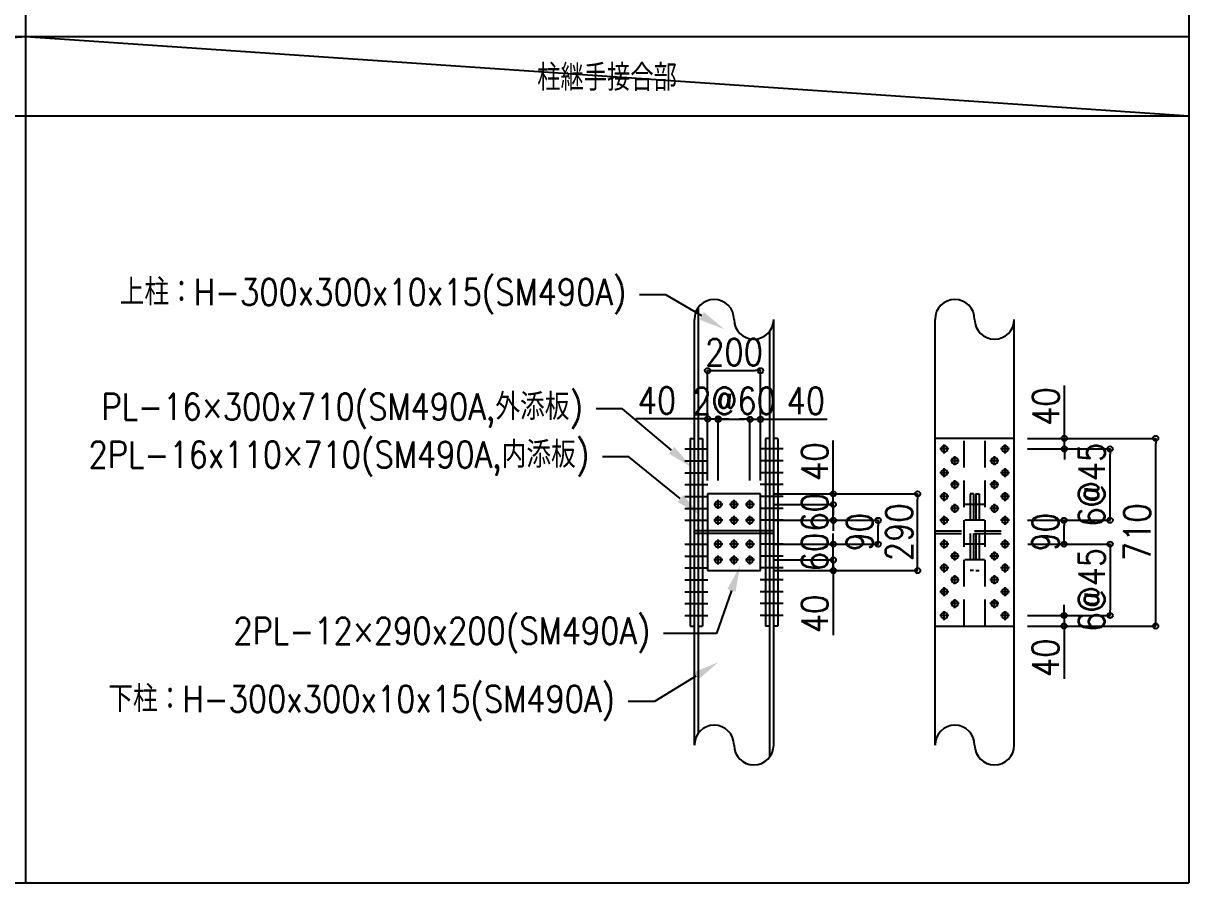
# Model space of a CAD drawing. Extents: x -668440 to 1010955, y -1678500 to 210463.
# Drawn here: x -575277 to -531197, y -541287 to -508787 of the extents above; entities that cross this region are included whole.
import ezdxf
from ezdxf import colors
from ezdxf.entities.mleader import LeaderData, LeaderLine
from ezdxf.enums import TextEntityAlignment as Align
from ezdxf.math import Vec2, Vec3

# ---------------------------------------------------------------- set-up
doc = ezdxf.new("R2010")
doc.units = 0
doc.header["$MEASUREMENT"] = 0
doc.linetypes.add('DASHED', pattern=[0.75, 0.5, -0.25])
doc.layers.get('0').update_dxf_attribs({"color": 3, "linetype": 'CONTINUOUS'})
doc.layers.get('Defpoints').update_dxf_attribs({"color": 251, "linetype": 'CONTINUOUS'})
for name, color, linetype in [('Sプレート', 1, 'CONTINUOUS'), ('Sボルト', 2, 'CONTINUOUS'), ('S柱', 4, 'CONTINUOUS'), ('寸法', 3, 'CONTINUOUS'), ('注記', 3, 'CONTINUOUS')]:
    doc.layers.add(name, color=color, linetype=linetype)
doc.styles.add('DRACAD', font='txt', dxfattribs={"width": 0.85, "bigfont": 'extfont2'})
doc.dimstyles.new('MYDIM', dxfattribs={"dimtxt": 120, "dimasz": 20, "dimexe": 1.25, "dimexo": 50, "dimgap": 50, "dimtad": 1, "dimdec": 4, "dimdsep": 46, "dimtxsty": 'DRACAD', "dimblk": 'ORIGIN', "dimcen": 2.5, "dimadec": 0, "dimazin": 0, "dimtfac": 1, "dimtdec": 4, "dimtmove": 0, "dimatfit": 3, "dimfxl": 1, "dimtolj": 1, "dimtzin": 0, "dimarcsym": 0})

# ---------------------------------------------------------------- blocks, each defined once
blk = doc.blocks.new('_ORIGIN')
at = {"color": 0, "linetype": 'ByBlock', "lineweight": -2}
blk.add_line((0, 0), (-1, 0), dxfattribs=at)
blk.add_circle((0, 0), 0.5, dxfattribs=at)
blk = doc.blocks.new('*D8074')
at = {"layer": 'Defpoints', "color": 0}
for p in [(-6008.1, -372853.5), (-5732.9, -372853.5), (-6008.1, -372893.5)]:
    blk.add_point(p, dxfattribs=at)
at = {"layer": '寸法', "color": 0, "lineweight": -2}
for p, q in [((-5732.9, -372833.5), (-5732.9, -372813.5)), ((-5958.1, -372853.5), (-5731.6, -372853.5)), ((-5732.9, -372893.5), (-5732.9, -372853.5)), ((-5958.1, -372893.5), (-5731.6, -372893.5)), ((-5732.9, -372913.5), (-5732.9, -373137.5))]:
    blk.add_line(p, q, dxfattribs=at)
at = {"layer": '寸法', "color": 0, "linetype": 'ByBlock', "lineweight": -2, "xscale": 20, "yscale": 20, "zscale": 20}
for p, rotation in [((-5732.9, -372853.5), 270), ((-5732.9, -372893.5), 90)]:
    blk.add_blockref('_ORIGIN', p, dxfattribs=dict(at, rotation=rotation))
at = {"layer": '寸法', "color": 0, "insert": (-5802.9, -373057.5), "char_height": 100, "attachment_point": 5, "rotation": 90, "style": 'DRACAD'}
blk.add_mtext('\\A1;40', dxfattribs=at)
blk = doc.blocks.new('*D8075')
at = {"layer": 'Defpoints', "color": 0}
for p in [(-5048, -372433.5), (-4685.8, -372433.5), (-5048, -372703.5)]:
    blk.add_point(p, dxfattribs=at)
at = {"layer": '寸法', "color": 0, "lineweight": -2}
for p, q in [((-4998, -372433.5), (-4684.6, -372433.5)), ((-4685.8, -372683.5), (-4685.8, -372453.5)), ((-4998, -372703.5), (-4684.6, -372703.5))]:
    blk.add_line(p, q, dxfattribs=at)
at = {"layer": '寸法', "color": 0, "linetype": 'ByBlock', "lineweight": -2, "xscale": 20, "yscale": 20, "zscale": 20}
for p, rotation in [((-4685.8, -372433.5), 90), ((-4685.8, -372703.5), 270)]:
    blk.add_blockref('_ORIGIN', p, dxfattribs=dict(at, rotation=rotation))
at = {"layer": '寸法', "color": 0, "insert": (-4755.8, -372568.5), "char_height": 100, "attachment_point": 5, "rotation": 90, "style": 'DRACAD'}
blk.add_mtext('\\A1;6@45', dxfattribs=at)
blk = doc.blocks.new('*D8076')
at = {"layer": 'Defpoints', "color": 0}
for p in [(-5048.6, -372433.5), (-5048, -372393.5), (-4858.7, -372393.5)]:
    blk.add_point(p, dxfattribs=at)
at = {"layer": '寸法', "color": 0, "lineweight": -2}
for p, q in [((-4858.7, -372373.5), (-4858.7, -372193.5)), ((-4998.6, -372433.5), (-4857.4, -372433.5)), ((-4998, -372393.5), (-4857.4, -372393.5)), ((-4858.7, -372433.5), (-4858.7, -372393.5)), ((-4858.7, -372453.5), (-4858.7, -372473.5))]:
    blk.add_line(p, q, dxfattribs=at)
at = {"layer": '寸法', "color": 0, "linetype": 'ByBlock', "lineweight": -2, "xscale": 20, "yscale": 20, "zscale": 20}
for p, rotation in [((-4858.7, -372393.5), 270), ((-4858.7, -372433.5), 90)]:
    blk.add_blockref('_ORIGIN', p, dxfattribs=dict(at, rotation=rotation))
at = {"layer": '寸法', "color": 0, "insert": (-4928.7, -372273.5), "char_height": 100, "attachment_point": 5, "rotation": 90, "style": 'DRACAD'}
blk.add_mtext('\\A1;40', dxfattribs=at)
blk = doc.blocks.new('*D8077')
at = {"layer": 'Defpoints', "color": 0}
for p in [(-5048, -372703.5), (-4859.9, -372703.5), (-5047.4, -372793.5)]:
    blk.add_point(p, dxfattribs=at)
at = {"layer": '寸法', "color": 0, "lineweight": -2}
for p, q in [((-4998, -372703.5), (-4858.7, -372703.5)), ((-4859.9, -372773.5), (-4859.9, -372723.5)), ((-4997.4, -372793.5), (-4858.7, -372793.5))]:
    blk.add_line(p, q, dxfattribs=at)
at = {"layer": '寸法', "color": 0, "linetype": 'ByBlock', "lineweight": -2, "xscale": 20, "yscale": 20, "zscale": 20}
for p, rotation in [((-4859.9, -372703.5), 90), ((-4859.9, -372793.5), 270)]:
    blk.add_blockref('_ORIGIN', p, dxfattribs=dict(at, rotation=rotation))
at = {"layer": '寸法', "color": 0, "insert": (-4929.9, -372748.5), "char_height": 100, "attachment_point": 5, "rotation": 90, "style": 'DRACAD'}
blk.add_mtext('\\A1;\\A1;90', dxfattribs=at)
blk = doc.blocks.new('*D8078')
at = {"layer": 'Defpoints', "color": 0}
for p in [(-5048, -372393.5), (-4513.3, -372393.5), (-5048, -373103.5)]:
    blk.add_point(p, dxfattribs=at)
at = {"layer": '寸法', "color": 0, "lineweight": -2}
for p, q in [((-4998, -372393.5), (-4512.1, -372393.5)), ((-4513.3, -373083.5), (-4513.3, -372413.5)), ((-4998, -373103.5), (-4512.1, -373103.5))]:
    blk.add_line(p, q, dxfattribs=at)
at = {"layer": '寸法', "color": 0, "linetype": 'ByBlock', "lineweight": -2, "xscale": 20, "yscale": 20, "zscale": 20}
for p, rotation in [((-4513.3, -372393.5), 90), ((-4513.3, -373103.5), 270)]:
    blk.add_blockref('_ORIGIN', p, dxfattribs=dict(at, rotation=rotation))
at = {"layer": '寸法', "color": 0, "insert": (-4583.3, -372748.5), "char_height": 100, "attachment_point": 5, "rotation": 90, "style": 'DRACAD'}
blk.add_mtext('\\A1;710', dxfattribs=at)
blk = doc.blocks.new('*D8079')
at = {"layer": 'Defpoints', "color": 0}
for p in [(-5047.4, -372793.5), (-5048, -373063.5), (-4685.8, -373063.5)]:
    blk.add_point(p, dxfattribs=at)
at = {"layer": '寸法', "color": 0, "lineweight": -2}
for p, q in [((-4997.4, -372793.5), (-4684.6, -372793.5)), ((-4685.8, -372813.5), (-4685.8, -373043.5)), ((-4998, -373063.5), (-4684.6, -373063.5))]:
    blk.add_line(p, q, dxfattribs=at)
at = {"layer": '寸法', "color": 0, "linetype": 'ByBlock', "lineweight": -2, "xscale": 20, "yscale": 20, "zscale": 20}
for p, rotation in [((-4685.8, -372793.5), 90), ((-4685.8, -373063.5), 270)]:
    blk.add_blockref('_ORIGIN', p, dxfattribs=dict(at, rotation=rotation))
at = {"layer": '寸法', "color": 0, "insert": (-4755.8, -372966.2), "char_height": 100, "attachment_point": 5, "rotation": 90, "style": 'DRACAD'}
blk.add_mtext('\\A1;6@45', dxfattribs=at)
blk = doc.blocks.new('*D8080')
at = {"layer": 'Defpoints', "color": 0}
for p in [(-5048, -373063.5), (-5047.4, -373103.5), (-4859.9, -373103.5)]:
    blk.add_point(p, dxfattribs=at)
at = {"layer": '寸法', "color": 0, "lineweight": -2}
for p, q in [((-4859.9, -373043.5), (-4859.9, -373023.5)), ((-4998, -373063.5), (-4858.7, -373063.5)), ((-4859.9, -373063.5), (-4859.9, -373103.5)), ((-4997.4, -373103.5), (-4858.7, -373103.5)), ((-4859.9, -373123.5), (-4859.9, -373303.5))]:
    blk.add_line(p, q, dxfattribs=at)
at = {"layer": '寸法', "color": 0, "linetype": 'ByBlock', "lineweight": -2, "xscale": 20, "yscale": 20, "zscale": 20}
for p, rotation in [((-4859.9, -373063.5), 270), ((-4859.9, -373103.5), 90)]:
    blk.add_blockref('_ORIGIN', p, dxfattribs=dict(at, rotation=rotation))
at = {"layer": '寸法', "color": 0, "insert": (-4929.9, -373223.5), "char_height": 100, "attachment_point": 5, "rotation": 90, "style": 'DRACAD'}
blk.add_mtext('\\A1;40', dxfattribs=at)
blk = doc.blocks.new('*D8081')
at = {"layer": 'Defpoints', "color": 0}
for p in [(-6168.1, -372320.2), (-6208.1, -372603.5), (-6168.1, -372603.5)]:
    blk.add_point(p, dxfattribs=at)
at = {"layer": '寸法', "color": 0, "lineweight": -2}
for p, q in [((-6228.1, -372320.2), (-6479.7, -372320.2)), ((-6208.1, -372553.5), (-6208.1, -372319)), ((-6208.1, -372320.2), (-6168.1, -372320.2)), ((-6168.1, -372553.5), (-6168.1, -372319)), ((-6148.1, -372320.2), (-6128.1, -372320.2))]:
    blk.add_line(p, q, dxfattribs=at)
at = {"layer": '寸法', "color": 0, "linetype": 'ByBlock', "lineweight": -2, "xscale": 20, "yscale": 20, "zscale": 20}
blk.add_blockref('_ORIGIN', (-6208.1, -372320.2), dxfattribs=at)
at = {"layer": '寸法', "color": 0, "linetype": 'ByBlock', "lineweight": -2, "xscale": 20, "yscale": 20, "zscale": 20, "rotation": 180}
blk.add_blockref('_ORIGIN', (-6168.1, -372320.2), dxfattribs=at)
at = {"layer": '寸法', "color": 0, "insert": (-6399.7, -372250.2), "char_height": 100, "attachment_point": 5, "style": 'DRACAD'}
blk.add_mtext('\\A1;40', dxfattribs=at)
blk = doc.blocks.new('*D8082')
at = {"layer": 'Defpoints', "color": 0}
for p in [(-6048.1, -372321.5), (-6168.1, -372603.5), (-6048.1, -372603.5)]:
    blk.add_point(p, dxfattribs=at)
at = {"layer": '寸法', "color": 0, "lineweight": -2}
for p, q in [((-6168.1, -372553.5), (-6168.1, -372320.2)), ((-6148.1, -372321.5), (-6068.1, -372321.5)), ((-6048.1, -372553.5), (-6048.1, -372320.2))]:
    blk.add_line(p, q, dxfattribs=at)
at = {"layer": '寸法', "color": 0, "linetype": 'ByBlock', "lineweight": -2, "xscale": 20, "yscale": 20, "zscale": 20, "rotation": 180}
blk.add_blockref('_ORIGIN', (-6168.1, -372321.5), dxfattribs=at)
at = {"layer": '寸法', "color": 0, "linetype": 'ByBlock', "lineweight": -2, "xscale": 20, "yscale": 20, "zscale": 20}
blk.add_blockref('_ORIGIN', (-6048.1, -372321.5), dxfattribs=at)
at = {"layer": '寸法', "color": 0, "insert": (-6108.1, -372251.5), "char_height": 100, "attachment_point": 5, "style": 'DRACAD'}
blk.add_mtext('\\A1;2@60', dxfattribs=at)
blk = doc.blocks.new('*D8083')
at = {"layer": 'Defpoints', "color": 0}
for p in [(-6008.1, -372321.5), (-6048.1, -372603.5), (-6008.1, -372603.5)]:
    blk.add_point(p, dxfattribs=at)
at = {"layer": '寸法', "color": 0, "lineweight": -2}
for p, q in [((-6068.1, -372321.5), (-6088.1, -372321.5)), ((-6048.1, -372553.5), (-6048.1, -372320.2)), ((-6048.1, -372321.5), (-6008.1, -372321.5)), ((-6008.1, -372553.5), (-6008.1, -372320.2)), ((-5988.1, -372321.5), (-5756.4, -372321.5))]:
    blk.add_line(p, q, dxfattribs=at)
at = {"layer": '寸法', "color": 0, "linetype": 'ByBlock', "lineweight": -2, "xscale": 20, "yscale": 20, "zscale": 20}
blk.add_blockref('_ORIGIN', (-6048.1, -372321.5), dxfattribs=at)
at = {"layer": '寸法', "color": 0, "linetype": 'ByBlock', "lineweight": -2, "xscale": 20, "yscale": 20, "zscale": 20, "rotation": 180}
blk.add_blockref('_ORIGIN', (-6008.1, -372321.5), dxfattribs=at)
at = {"layer": '寸法', "color": 0, "insert": (-5836.4, -372251.5), "char_height": 100, "attachment_point": 5, "style": 'DRACAD'}
blk.add_mtext('\\A1;40', dxfattribs=at)
blk = doc.blocks.new('*D8084')
at = {"layer": 'Defpoints', "color": 0}
for p in [(-6008.1, -372137.5), (-6208.1, -372521.5), (-6008.1, -372603.5)]:
    blk.add_point(p, dxfattribs=at)
at = {"layer": '寸法', "color": 0, "lineweight": -2}
for p, q in [((-6208.1, -372471.5), (-6208.1, -372136.2)), ((-6188.1, -372137.5), (-6028.1, -372137.5)), ((-6008.1, -372553.5), (-6008.1, -372136.2))]:
    blk.add_line(p, q, dxfattribs=at)
at = {"layer": '寸法', "color": 0, "linetype": 'ByBlock', "lineweight": -2, "xscale": 20, "yscale": 20, "zscale": 20, "rotation": 180}
blk.add_blockref('_ORIGIN', (-6208.1, -372137.5), dxfattribs=at)
at = {"layer": '寸法', "color": 0, "linetype": 'ByBlock', "lineweight": -2, "xscale": 20, "yscale": 20, "zscale": 20}
blk.add_blockref('_ORIGIN', (-6008.1, -372137.5), dxfattribs=at)
at = {"layer": '寸法', "color": 0, "insert": (-6108.1, -372067.5), "char_height": 100, "attachment_point": 5, "style": 'DRACAD'}
blk.add_mtext('\\A1;200', dxfattribs=at)
blk = doc.blocks.new('*D8085')
at = {"layer": 'Defpoints', "color": 0}
for p in [(-6008.1, -372793.5), (-5732.9, -372793.5), (-6008.1, -372853.5)]:
    blk.add_point(p, dxfattribs=at)
at = {"layer": '寸法', "color": 0, "lineweight": -2}
for p, q in [((-5732.9, -372773.5), (-5732.9, -372753.5)), ((-5958.1, -372793.5), (-5731.6, -372793.5)), ((-5732.9, -372853.5), (-5732.9, -372793.5)), ((-5958.1, -372853.5), (-5731.6, -372853.5)), ((-5732.9, -372873.5), (-5732.9, -372893.5))]:
    blk.add_line(p, q, dxfattribs=at)
at = {"layer": '寸法', "color": 0, "linetype": 'ByBlock', "lineweight": -2, "xscale": 20, "yscale": 20, "zscale": 20}
for p, rotation in [((-5732.9, -372793.5), 270), ((-5732.9, -372853.5), 90)]:
    blk.add_blockref('_ORIGIN', p, dxfattribs=dict(at, rotation=rotation))
at = {"layer": '寸法', "color": 0, "insert": (-5802.9, -372823.5), "char_height": 100, "attachment_point": 5, "rotation": 90, "style": 'DRACAD'}
blk.add_mtext('\\A1;60', dxfattribs=at)
blk = doc.blocks.new('*D8086')
at = {"layer": 'Defpoints', "color": 0}
for p in [(-6008.1, -372603.5), (-5413.6, -372603.5), (-6008.1, -372893.5)]:
    blk.add_point(p, dxfattribs=at)
at = {"layer": '寸法', "color": 0, "lineweight": -2}
for p, q in [((-5958.1, -372603.5), (-5412.3, -372603.5)), ((-5413.6, -372873.5), (-5413.6, -372623.5)), ((-5958.1, -372893.5), (-5412.3, -372893.5))]:
    blk.add_line(p, q, dxfattribs=at)
at = {"layer": '寸法', "color": 0, "linetype": 'ByBlock', "lineweight": -2, "xscale": 20, "yscale": 20, "zscale": 20}
for p, rotation in [((-5413.6, -372603.5), 90), ((-5413.6, -372893.5), 270)]:
    blk.add_blockref('_ORIGIN', p, dxfattribs=dict(at, rotation=rotation))
at = {"layer": '寸法', "color": 0, "insert": (-5483.6, -372748.5), "char_height": 100, "attachment_point": 5, "rotation": 90, "style": 'DRACAD'}
blk.add_mtext('\\A1;290', dxfattribs=at)
blk = doc.blocks.new('*D8087')
at = {"layer": 'Defpoints', "color": 0}
for p in [(-6008.1, -372643.5), (-5732.9, -372643.5), (-6008.1, -372703.5)]:
    blk.add_point(p, dxfattribs=at)
at = {"layer": '寸法', "color": 0, "lineweight": -2}
for p, q in [((-5732.9, -372623.5), (-5732.9, -372603.5)), ((-5958.1, -372643.5), (-5731.6, -372643.5)), ((-5732.9, -372703.5), (-5732.9, -372643.5)), ((-5958.1, -372703.5), (-5731.6, -372703.5)), ((-5732.9, -372723.5), (-5732.9, -372743.5))]:
    blk.add_line(p, q, dxfattribs=at)
at = {"layer": '寸法', "color": 0, "linetype": 'ByBlock', "lineweight": -2, "xscale": 20, "yscale": 20, "zscale": 20}
for p, rotation in [((-5732.9, -372643.5), 270), ((-5732.9, -372703.5), 90)]:
    blk.add_blockref('_ORIGIN', p, dxfattribs=dict(at, rotation=rotation))
at = {"layer": '寸法', "color": 0, "insert": (-5802.9, -372673.5), "char_height": 100, "attachment_point": 5, "rotation": 90, "style": 'DRACAD'}
blk.add_mtext('\\A1;60', dxfattribs=at)
blk = doc.blocks.new('*D8088')
at = {"layer": 'Defpoints', "color": 0}
for p in [(-6008.1, -372603.5), (-5732.9, -372603.5), (-6008.1, -372643.5)]:
    blk.add_point(p, dxfattribs=at)
at = {"layer": '寸法', "color": 0, "lineweight": -2}
for p, q in [((-5732.9, -372583.5), (-5732.9, -372401.8)), ((-5958.1, -372603.5), (-5731.6, -372603.5)), ((-5732.9, -372643.5), (-5732.9, -372603.5)), ((-5958.1, -372643.5), (-5731.6, -372643.5)), ((-5732.9, -372663.5), (-5732.9, -372683.5))]:
    blk.add_line(p, q, dxfattribs=at)
at = {"layer": '寸法', "color": 0, "linetype": 'ByBlock', "lineweight": -2, "xscale": 20, "yscale": 20, "zscale": 20}
for p, rotation in [((-5732.9, -372603.5), 270), ((-5732.9, -372643.5), 90)]:
    blk.add_blockref('_ORIGIN', p, dxfattribs=dict(at, rotation=rotation))
at = {"layer": '寸法', "color": 0, "insert": (-5802.9, -372481.8), "char_height": 100, "attachment_point": 5, "rotation": 90, "style": 'DRACAD'}
blk.add_mtext('\\A1;40', dxfattribs=at)
blk = doc.blocks.new('*D8089')
at = {"layer": 'Defpoints', "color": 0}
for p in [(-6008.1, -372703.5), (-5562.9, -372703.5), (-6009.1, -372793.5)]:
    blk.add_point(p, dxfattribs=at)
at = {"layer": '寸法', "color": 0, "lineweight": -2}
for p, q in [((-5958.1, -372703.5), (-5561.6, -372703.5)), ((-5562.9, -372773.5), (-5562.9, -372723.5)), ((-5959.1, -372793.5), (-5561.6, -372793.5))]:
    blk.add_line(p, q, dxfattribs=at)
at = {"layer": '寸法', "color": 0, "linetype": 'ByBlock', "lineweight": -2, "xscale": 20, "yscale": 20, "zscale": 20}
for p, rotation in [((-5562.9, -372703.5), 90), ((-5562.9, -372793.5), 270)]:
    blk.add_blockref('_ORIGIN', p, dxfattribs=dict(at, rotation=rotation))
at = {"layer": '寸法', "color": 0, "insert": (-5632.9, -372748.5), "char_height": 100, "attachment_point": 5, "rotation": 90, "style": 'DRACAD'}
blk.add_mtext('\\A1;90', dxfattribs=at)
blk = doc.blocks.new('cj30')
at = {"layer": 'Sプレート'}
for p, q in [((-6274.05618, -372393.45344), (-6274.05618, -373103.45344)), ((-6274.05618, -372393.45344), (-6258.05618, -372393.45344)), ((-6243.05618, -372393.45344), (-6227.05618, -372393.45344)), ((-6227.05618, -372393.45344), (-6227.05618, -373103.45344)), ((-5989.05618, -372393.45344), (-5989.05618, -373103.45344)), ((-5973.05618, -372393.45344), (-5989.05618, -372393.45344)), ((-5942.05618, -372393.45344), (-5958.05618, -372393.45344)), ((-5942.05618, -372393.45344), (-5942.05618, -373103.45344)), ((-5047.98774, -372393.45344), (-5347.98774, -372393.45344)), ((-6208.05618, -372603.45344), (-6208.05618, -372893.45344)), ((-6008.05618, -372603.45344), (-6208.05618, -372603.45344)), ((-6008.05618, -372893.45344), (-6008.05618, -372603.45344)), ((-5202.98774, -372603.45344), (-5214.98774, -372603.45344)), ((-5192.98774, -372603.45344), (-5180.98774, -372603.45344)), ((-6208.05618, -372893.45344), (-6008.05618, -372893.45344)), ((-6274.05618, -373103.45344), (-6258.05618, -373103.45344)), ((-6243.05618, -373103.45344), (-6227.05618, -373103.45344)), ((-5973.05618, -373103.45344), (-5989.05618, -373103.45344)), ((-5942.05618, -373103.45344), (-5958.05618, -373103.45344)), ((-5347.98774, -373103.45344), (-5047.98774, -373103.45344))]:
    blk.add_line(p, q, dxfattribs=at)
at = {"layer": 'Sプレート', "linetype": 'DASHED', "ltscale": 200}
for p, q in [((-5237.98774, -373103.45344), (-5237.98774, -372393.45344)), ((-5157.98774, -373103.45344), (-5157.98774, -372393.45344)), ((-5214.98774, -372603.45344), (-5214.98774, -372893.45344)), ((-5202.98774, -372603.45344), (-5202.98774, -372893.45344)), ((-5192.98774, -372603.45344), (-5192.98774, -372893.45344)), ((-5180.98774, -372603.45344), (-5180.98774, -372893.45344)), ((-5202.98774, -372893.45344), (-5214.98774, -372893.45344)), ((-5192.98774, -372893.45344), (-5180.98774, -372893.45344))]:
    blk.add_line(p, q, dxfattribs=at)
at = {"layer": 'Sプレート', "extrusion": (7.4988e-33, 6.12323e-17, -1)}
for centre in [(5312.98774, -372433.45344), (5082.98774, -372433.45344), (5272.98774, -372478.45344), (5122.98774, -372478.45344), (5312.98774, -372523.45344), (5082.98774, -372523.45344), (5272.98774, -372568.45344), (5122.98774, -372568.45344), (5312.98774, -372613.45344), (5082.98774, -372613.45344), (5272.98774, -372658.45344), (5122.98774, -372658.45344), (5312.98774, -372703.45344), (5082.98774, -372703.45344), (5312.98774, -372793.45344), (5082.98774, -372793.45344), (5272.98774, -372838.45344), (5122.98774, -372838.45344), (5312.98774, -372883.45344), (5082.98774, -372883.45344), (5272.98774, -372928.45344), (5122.98774, -372928.45344), (5312.98774, -372973.45344), (5082.98774, -372973.45344), (5272.98774, -373018.45344), (5122.98774, -373018.45344), (5312.98774, -373063.45344), (5082.98774, -373063.45344)]:
    blk.add_circle(centre, 12, dxfattribs=at)
at = {"layer": 'Sプレート'}
for centre in [(-6168.05618, -372643.45344), (-6108.05618, -372643.45344), (-6048.05618, -372643.45344), (-6168.05618, -372703.45344), (-6108.05618, -372703.45344), (-6048.05618, -372703.45344), (-6168.05618, -372793.45344), (-6108.05618, -372793.45344), (-6048.05618, -372793.45344), (-6168.05618, -372853.45344), (-6108.05618, -372853.45344), (-6048.05618, -372853.45344)]:
    blk.add_circle(centre, 12, dxfattribs=at)
at = {"layer": 'Sボルト'}
for p, q in [((-6294.05618, -372433.45344), (-6207.05618, -372433.45344)), ((-5922.05618, -372433.45344), (-6009.05618, -372433.45344)), ((-5295.98774, -372433.45344), (-5329.98774, -372433.45344)), ((-5312.98774, -372450.45344), (-5312.98774, -372416.45344)), ((-5065.98774, -372433.45344), (-5099.98774, -372433.45344)), ((-5082.98774, -372450.45344), (-5082.98774, -372416.45344)), ((-6294.05618, -372478.45344), (-6207.05618, -372478.45344)), ((-5922.05618, -372478.45344), (-6009.05618, -372478.45344)), ((-5255.98774, -372478.45344), (-5289.98774, -372478.45344)), ((-5272.98774, -372495.45344), (-5272.98774, -372461.45344)), ((-5105.98774, -372478.45344), (-5139.98774, -372478.45344)), ((-5122.98774, -372495.45344), (-5122.98774, -372461.45344)), ((-5312.98774, -372540.45344), (-5312.98774, -372506.45344)), ((-5082.98774, -372540.45344), (-5082.98774, -372506.45344)), ((-6294.05618, -372523.45344), (-6207.05618, -372523.45344)), ((-5922.05618, -372523.45344), (-6009.05618, -372523.45344)), ((-5295.98774, -372523.45344), (-5329.98774, -372523.45344)), ((-5272.98774, -372585.45344), (-5272.98774, -372551.45344)), ((-5122.98774, -372585.45344), (-5122.98774, -372551.45344)), ((-5065.98774, -372523.45344), (-5099.98774, -372523.45344)), ((-6294.05618, -372568.45344), (-6207.05618, -372568.45344)), ((-5922.05618, -372568.45344), (-6009.05618, -372568.45344)), ((-5312.98774, -372630.45344), (-5312.98774, -372596.45344)), ((-5255.98774, -372568.45344), (-5289.98774, -372568.45344)), ((-5105.98774, -372568.45344), (-5139.98774, -372568.45344)), ((-5082.98774, -372630.45344), (-5082.98774, -372596.45344)), ((-6294.05618, -372613.45344), (-6207.05618, -372613.45344)), ((-6151.05618, -372643.45344), (-6185.05618, -372643.45344)), ((-6168.05618, -372660.45344), (-6168.05618, -372626.45344)), ((-6091.05618, -372643.45344), (-6125.05618, -372643.45344)), ((-6108.05618, -372660.45344), (-6108.05618, -372626.45344)), ((-6031.05618, -372643.45344), (-6065.05618, -372643.45344)), ((-6048.05618, -372660.45344), (-6048.05618, -372626.45344)), ((-5922.05618, -372613.45344), (-6009.05618, -372613.45344)), ((-5295.98774, -372613.45344), (-5329.98774, -372613.45344)), ((-5272.98774, -372675.45344), (-5272.98774, -372641.45344)), ((-5122.98774, -372675.45344), (-5122.98774, -372641.45344)), ((-5065.98774, -372613.45344), (-5099.98774, -372613.45344)), ((-6294.05618, -372658.45344), (-6207.05618, -372658.45344)), ((-6168.05618, -372720.45344), (-6168.05618, -372686.45344)), ((-6108.05618, -372720.45344), (-6108.05618, -372686.45344)), ((-6048.05618, -372720.45344), (-6048.05618, -372686.45344)), ((-5922.05618, -372658.45344), (-6009.05618, -372658.45344)), ((-5312.98774, -372720.45344), (-5312.98774, -372686.45344)), ((-5255.98774, -372658.45344), (-5289.98774, -372658.45344)), ((-5105.98774, -372658.45344), (-5139.98774, -372658.45344)), ((-5082.98774, -372720.45344), (-5082.98774, -372686.45344)), ((-6294.05618, -372703.45344), (-6207.05618, -372703.45344)), ((-6151.05618, -372703.45344), (-6185.05618, -372703.45344)), ((-6091.05618, -372703.45344), (-6125.05618, -372703.45344)), ((-6031.05618, -372703.45344), (-6065.05618, -372703.45344)), ((-5922.05618, -372703.45344), (-6009.05618, -372703.45344)), ((-5295.98774, -372703.45344), (-5329.98774, -372703.45344)), ((-5065.98774, -372703.45344), (-5099.98774, -372703.45344)), ((-6168.05618, -372810.45344), (-6168.05618, -372776.45344)), ((-6108.05618, -372810.45344), (-6108.05618, -372776.45344)), ((-6048.05618, -372810.45344), (-6048.05618, -372776.45344)), ((-5312.98774, -372810.45344), (-5312.98774, -372776.45344)), ((-5082.98774, -372810.45344), (-5082.98774, -372776.45344)), ((-6294.05618, -372793.45344), (-6207.05618, -372793.45344)), ((-6151.05618, -372793.45344), (-6185.05618, -372793.45344)), ((-6091.05618, -372793.45344), (-6125.05618, -372793.45344)), ((-6031.05618, -372793.45344), (-6065.05618, -372793.45344)), ((-5922.05618, -372793.45344), (-6009.05618, -372793.45344)), ((-5295.98774, -372793.45344), (-5329.98774, -372793.45344)), ((-5272.98774, -372855.45344), (-5272.98774, -372821.45344)), ((-5122.98774, -372855.45344), (-5122.98774, -372821.45344)), ((-5065.98774, -372793.45344), (-5099.98774, -372793.45344)), ((-6294.05618, -372838.45344), (-6207.05618, -372838.45344)), ((-6151.05618, -372853.45344), (-6185.05618, -372853.45344)), ((-6168.05618, -372870.45344), (-6168.05618, -372836.45344)), ((-6091.05618, -372853.45344), (-6125.05618, -372853.45344)), ((-6108.05618, -372870.45344), (-6108.05618, -372836.45344)), ((-6031.05618, -372853.45344), (-6065.05618, -372853.45344)), ((-6048.05618, -372870.45344), (-6048.05618, -372836.45344)), ((-5922.05618, -372838.45344), (-6009.05618, -372838.45344)), ((-5312.98774, -372900.45344), (-5312.98774, -372866.45344)), ((-5255.98774, -372838.45344), (-5289.98774, -372838.45344)), ((-5105.98774, -372838.45344), (-5139.98774, -372838.45344)), ((-5082.98774, -372900.45344), (-5082.98774, -372866.45344)), ((-6294.05618, -372883.45344), (-6207.05618, -372883.45344)), ((-5922.05618, -372883.45344), (-6009.05618, -372883.45344)), ((-5295.98774, -372883.45344), (-5329.98774, -372883.45344)), ((-5272.98774, -372945.45344), (-5272.98774, -372911.45344)), ((-5122.98774, -372945.45344), (-5122.98774, -372911.45344)), ((-5065.98774, -372883.45344), (-5099.98774, -372883.45344)), ((-6294.05618, -372928.45344), (-6207.05618, -372928.45344)), ((-5922.05618, -372928.45344), (-6009.05618, -372928.45344)), ((-5312.98774, -372990.45344), (-5312.98774, -372956.45344)), ((-5255.98774, -372928.45344), (-5289.98774, -372928.45344)), ((-5105.98774, -372928.45344), (-5139.98774, -372928.45344)), ((-5082.98774, -372990.45344), (-5082.98774, -372956.45344)), ((-6294.05618, -372973.45344), (-6207.05618, -372973.45344)), ((-5922.05618, -372973.45344), (-6009.05618, -372973.45344)), ((-5295.98774, -372973.45344), (-5329.98774, -372973.45344)), ((-5272.98774, -373035.45344), (-5272.98774, -373001.45344)), ((-5122.98774, -373035.45344), (-5122.98774, -373001.45344)), ((-5065.98774, -372973.45344), (-5099.98774, -372973.45344)), ((-6294.05618, -373018.45344), (-6207.05618, -373018.45344)), ((-5922.05618, -373018.45344), (-6009.05618, -373018.45344)), ((-5312.98774, -373080.45344), (-5312.98774, -373046.45344)), ((-5255.98774, -373018.45344), (-5289.98774, -373018.45344)), ((-5105.98774, -373018.45344), (-5139.98774, -373018.45344)), ((-5082.98774, -373080.45344), (-5082.98774, -373046.45344)), ((-6294.05618, -373063.45344), (-6207.05618, -373063.45344)), ((-5922.05618, -373063.45344), (-6009.05618, -373063.45344)), ((-5295.98774, -373063.45344), (-5329.98774, -373063.45344)), ((-5065.98774, -373063.45344), (-5099.98774, -373063.45344))]:
    blk.add_line(p, q, dxfattribs=at)
at = {"layer": 'Sボルト', "linetype": 'DASHED', "ltscale": 200}
for p, q in [((-5160.98774, -372643.45344), (-5234.98774, -372643.45344)), ((-5160.98774, -372703.45344), (-5234.98774, -372703.45344)), ((-5160.98774, -372793.45344), (-5234.98774, -372793.45344)), ((-5160.98774, -372853.45344), (-5234.98774, -372853.45344))]:
    blk.add_line(p, q, dxfattribs=at)
at = {"layer": 'S柱'}
for p, q in [((-6243.05618, -373508.45344), (-6243.05618, -371898.45344)), ((-6258.05618, -373553.45344), (-6258.05618, -371943.45344)), ((-5958.05618, -373553.45344), (-5958.05618, -371943.45344)), ((-5347.98774, -373553.45344), (-5347.98774, -371943.45344)), ((-5047.98774, -373553.45344), (-5047.98774, -371943.45344)), ((-5973.05618, -373598.45344), (-5973.05618, -371988.45344)), ((-5958.05618, -372743.45344), (-6258.05618, -372743.45344)), ((-5958.05618, -372753.45344), (-6258.05618, -372753.45344))]:
    blk.add_line(p, q, dxfattribs=at)
at = {"layer": 'S柱', "linetype": 'DASHED', "ltscale": 200}
for p, q in [((-5347.98774, -372743.45344), (-5047.98774, -372743.45344)), ((-5347.98774, -372753.45344), (-5047.98774, -372753.45344))]:
    blk.add_line(p, q, dxfattribs=at)
at = {"layer": '注記'}
for centre, start, end in [((-6183.05618, -371943.45344), 0, 180), ((-5272.98774, -371943.45344), 0, 180), ((-6033.05618, -371943.45344), 180, 0), ((-5122.98774, -371943.45344), 180, 0), ((-6183.05618, -373553.45344), 0, 180), ((-5272.98774, -373553.45344), 0, 180), ((-6033.05618, -373553.45344), 180, 0), ((-5122.98774, -373553.45344), 180, 0)]:
    blk.add_arc(centre, 75, start, end, dxfattribs=at)
at = {"layer": '寸法'}
for base, p1, p2, angle, picture, middle in [((-6008.05618, -372137.45344), (-6208.05618, -372521.45344), (-6008.05618, -372603.45344), 180, '*D8084', (-6108.05618, -372137.45344)), ((-6168.05618, -372320.20344), (-6208.05618, -372603.45344), (-6168.05618, -372603.45344), 180, '*D8081', (-6399.72285, -372320.20344)), ((-5732.86868, -372603.45344), (-6008.05618, -372643.45344), (-6008.05618, -372603.45344), 90, '*D8088', (-5732.86868, -372481.78677)), ((-5413.55204, -372603.45344), (-6008.05618, -372893.45344), (-6008.05618, -372603.45344), 90, '*D8086', (-5413.55204, -372748.45344)), ((-5732.86868, -372643.45344), (-6008.05618, -372703.45344), (-6008.05618, -372643.45344), 90, '*D8087', (-5732.86868, -372673.45344)), ((-5562.86869, -372703.45344), (-6009.05618, -372793.45344), (-6008.05618, -372703.45344), 90, '*D8089', (-5562.86869, -372748.45344)), ((-5732.86868, -372793.45344), (-6008.05618, -372853.45344), (-6008.05618, -372793.45344), 90, '*D8085', (-5732.86868, -372823.45344)), ((-5732.86868, -372853.45344), (-6008.05618, -372893.45344), (-6008.05618, -372853.45344), 90, '*D8074', (-5732.86868, -373057.45344))]:
    dim = blk.add_linear_dim(base=base, p1=p1, p2=p2, angle=angle, dimstyle='MYDIM', override={"dimtxt": 100, "dimgap": 20}, dxfattribs=at)
    dim.commit()
    dim.dimension.update_dxf_attribs({"geometry": picture, "text_midpoint": middle, "dimtype": 160})
for base, p1, p2, angle, text, picture, middle in [((-6048.05618, -372321.45344), (-6168.05618, -372603.45344), (-6048.05618, -372603.45344), 180, '2@60', '*D8082', (-6108.05618, -372321.45344)), ((-6008.05618, -372321.45344), (-6048.05618, -372603.45344), (-6008.05618, -372603.45344), 180, '40', '*D8083', (-5836.38952, -372321.45344)), ((-4685.84416, -372433.45343), (-5047.98774, -372703.45137), (-5047.98774, -372433.45343), 270, '6@45', '*D8075', (-4685.84416, -372568.4524)), ((-4859.91778, -372703.45137), (-5047.36225, -372793.45022), (-5047.98774, -372703.45137), 270, '\\A1;90', '*D8077', (-4859.91778, -372748.4508)), ((-4685.84416, -373063.45345), (-5047.36225, -372793.45022), (-5047.98774, -373063.45345), 90, '6@45', '*D8079', (-4685.84416, -372966.17011))]:
    dim = blk.add_linear_dim(base=base, p1=p1, p2=p2, angle=angle, text=text, dimstyle='MYDIM', override={"dimtxt": 100, "dimgap": 20}, dxfattribs=at)
    dim.commit()
    dim.dimension.update_dxf_attribs({"geometry": picture, "text_midpoint": middle, "dimtype": 160})
for base, p1, p2, angle, picture, middle in [((-4858.66778, -372393.45344), (-5048.61274, -372433.45343), (-5047.98774, -372393.45344), 270, '*D8076', (-4928.66778, -372273.45344)), ((-4513.34291, -372393.45344), (-5047.98386, -373103.45344), (-5047.98774, -372393.45344), 270, '*D8078', (-4583.34291, -372748.45344)), ((-4859.91778, -373103.45344), (-5047.98774, -373063.45345), (-5047.36274, -373103.45344), 90, '*D8080', (-4929.91778, -373223.45344))]:
    dim = blk.add_linear_dim(base=base, p1=p1, p2=p2, angle=angle, dimstyle='MYDIM', override={"dimtxt": 100, "dimgap": 20}, dxfattribs=at)
    dim.commit()
    dim.dimension.update_dxf_attribs({"geometry": picture, "text_midpoint": middle})
at = {"layer": 'Sプレート'}
ml = blk.add_multileader_mtext('Standard', dxfattribs=at)
ml.set_content('\\W0.85;PL-16×300x710(SM490A,外添板)', style='DRACAD')
ml.set_leader_properties()
ml.build(insert=Vec2(0, 0))
ml.multileader.update_dxf_attribs({"dogleg_length": 100, "arrow_head_size": 100})
ctx = ml.context
ctx.base_point, ctx.char_height, ctx.arrow_head_size, ctx.landing_gap_size, ctx.plane_origin = Vec3(-8681.68134, -372282.16978), 100, 100, 50, Vec3(-422598.30303, 366357.84547)
ctx.text_align_type = 2
notes = []
notes.append((ctx, [(0, (1, 1, 0), (-6529.51467, -372282.16978), (-1, 0), 100, [(0, [(-6267.69634, -372503.32155)], 0, [])])]))
ctx.mtext.insert, ctx.mtext.alignment = Vec3(-6679.51467, -372223.83644), 3
ml = blk.add_multileader_mtext('Standard', dxfattribs=at)
ml.set_content('\\W0.85;2PL-16x110×710(SM490A,内添板)', style='DRACAD')
ml.set_leader_properties()
ml.build(insert=Vec2(0, 0))
ml.multileader.update_dxf_attribs({"dogleg_length": 100, "arrow_head_size": 100})
ctx = ml.context
ctx.base_point, ctx.char_height, ctx.arrow_head_size, ctx.landing_gap_size, ctx.plane_origin = Vec3(-8700.37031, -372463.22661), 100, 100, 50, Vec3(-422564.492, 366176.78863)
ctx.text_align_type = 2
notes.append((ctx, [(0, (1, 1, 0), (-6505.70364, -372463.22661), (-1, 0), 100, [(0, [(-6233.88531, -372684.37839)], 0, [])])]))
ctx.mtext.insert, ctx.mtext.alignment = Vec3(-6655.70364, -372404.89328), 3
ml = blk.add_multileader_mtext('Standard', dxfattribs=at)
ml.set_content('\\W0.85;2PL-12×290x200(SM490A)', style='DRACAD')
ml.set_leader_properties()
ml.build(insert=Vec2(0, 0))
ml.multileader.update_dxf_attribs({"dogleg_length": 100, "arrow_head_size": 100})
ctx = ml.context
ctx.base_point, ctx.char_height, ctx.arrow_head_size, ctx.landing_gap_size, ctx.plane_origin = Vec3(-8191.77999, -373131.4407), 100, 100, 50, Vec3(-422403.56835, 365518.57454)
ctx.text_align_type = 2
notes.append((ctx, [(0, (1, 1, 0), (-6174.77999, -373131.4407), (-1, 0), 200, [(0, [(-6084.96165, -372874.59248)], 0, [])])]))
ctx.mtext.insert, ctx.mtext.alignment = Vec3(-6424.77999, -373071.4407), 3
at = {"layer": 'S柱'}
ml = blk.add_multileader_mtext('Standard', dxfattribs=at)
ml.set_content('\\W0.85;上柱：H-300x300x10x15(SM490A)', style='DRACAD')
ml.set_leader_properties()
ml.build(insert=Vec2(0, 0))
ml.multileader.update_dxf_attribs({"dogleg_length": 100, "arrow_head_size": 100})
ctx = ml.context
ctx.base_point, ctx.char_height, ctx.arrow_head_size, ctx.landing_gap_size, ctx.plane_origin = Vec3(-8600.20921, -371850.29901), 100, 100, 50, Vec3(-422464.66424, 366799.71623)
ctx.text_align_type = 2
notes.append((ctx, [(0, (1, 1, 0), (-6365.87588, -371850.29901), (-1, 0), 100, [(0, [(-6144.05754, -371981.45079)], 0, [])])]))
ctx.mtext.insert, ctx.mtext.alignment = Vec3(-6515.87588, -371790.29901), 3
ml = blk.add_multileader_mtext('Standard', dxfattribs=at)
ml.set_content('\\W0.85;下柱：H-300x300x10x15(SM490A)', style='DRACAD')
ml.set_leader_properties()
ml.build(insert=Vec2(0, 0))
ml.multileader.update_dxf_attribs({"dogleg_length": 100, "arrow_head_size": 100})
ctx = ml.context
ctx.base_point, ctx.char_height, ctx.arrow_head_size, ctx.landing_gap_size, ctx.plane_origin = Vec3(-8643.37388, -373388.84678), 100, 100, 50, Vec3(-422537.8289, 365261.16846)
ctx.text_align_type = 2
notes.append((ctx, [(0, (1, 1, 0), (-6409.04054, -373388.84678), (-1, 0), 100, [(0, [(-6167.22221, -373239.99856)], 0, [])])]))
ctx.mtext.insert, ctx.mtext.alignment = Vec3(-6559.04054, -373328.84678), 3
for ctx, leaders in notes:
    for number, flags, end, landing, length, lines in leaders:
        leader = LeaderData()
        leader.index, (leader.has_last_leader_line, leader.has_dogleg_vector, leader.attachment_direction) = number, flags
        leader.last_leader_point, leader.dogleg_vector, leader.dogleg_length = Vec3(end), Vec3(landing), length
        for number, points, colour, breaks in lines:
            line = LeaderLine()
            line.index, line.vertices, line.color, line.breaks = number, Vec3.list(points), colors.encode_raw_color(colour), breaks
            leader.lines.append(line)
        ctx.leaders.append(leader)
blk = doc.blocks.new('剛接合部C1YA')
at = {"layer": 'Defpoints'}
for p, q in [((-227620.87832, -383330, 545.26685), (-223220.87832, -383030, 545.26685)), ((-223227.6965, -383030, 545.26685), (-218827.6965, -383330, 545.26685))]:
    blk.add_line(p, q, dxfattribs=at)
at = {"layer": '注記'}
for p, q in [((-218827.6965, -376030, 545.26685), (-218827.6965, -386230, 545.26685)), ((-223227.6965, -376330, 545.26685), (-223227.6965, -386230, 545.26685)), ((-227620.87832, -383030, 545.26685), (-223220.87832, -383030, 545.26685)), ((-223227.6965, -383030, 545.26685), (-218827.6965, -383030, 545.26685)), ((-223227.6965, -383030, 545.26685), (-218827.6965, -383030, 545.26685)), ((-227620.87832, -383330, 545.26685), (-223220.87832, -383330, 545.26685)), ((-223227.6965, -383330, 545.26685), (-218827.6965, -383330, 545.26685)), ((-227627.6965, -386230, 545.26685), (-218827.6965, -386230, 545.26685))]:
    blk.add_line(p, q, dxfattribs=at)
blk.add_blockref('cj30', (-214439.28369, -12156.10942))
at = {"layer": '注記', "style": 'DRACAD', "width": 0.8}
blk.add_text('柱継手接合部', height=100, dxfattribs=at).set_placement((-221027.6965, -383180, 545.26685), align=Align.MIDDLE)

msp = doc.modelspace()

# ---------------------------------------------------------------- block references
at = {"xscale": 10, "yscale": 10, "zscale": 10}
msp.add_blockref('剛接合部C1YA', (1657079.81028, 3321012.93397, -5452.66852), dxfattribs=at)

doc.saveas('drawing.dxf')
